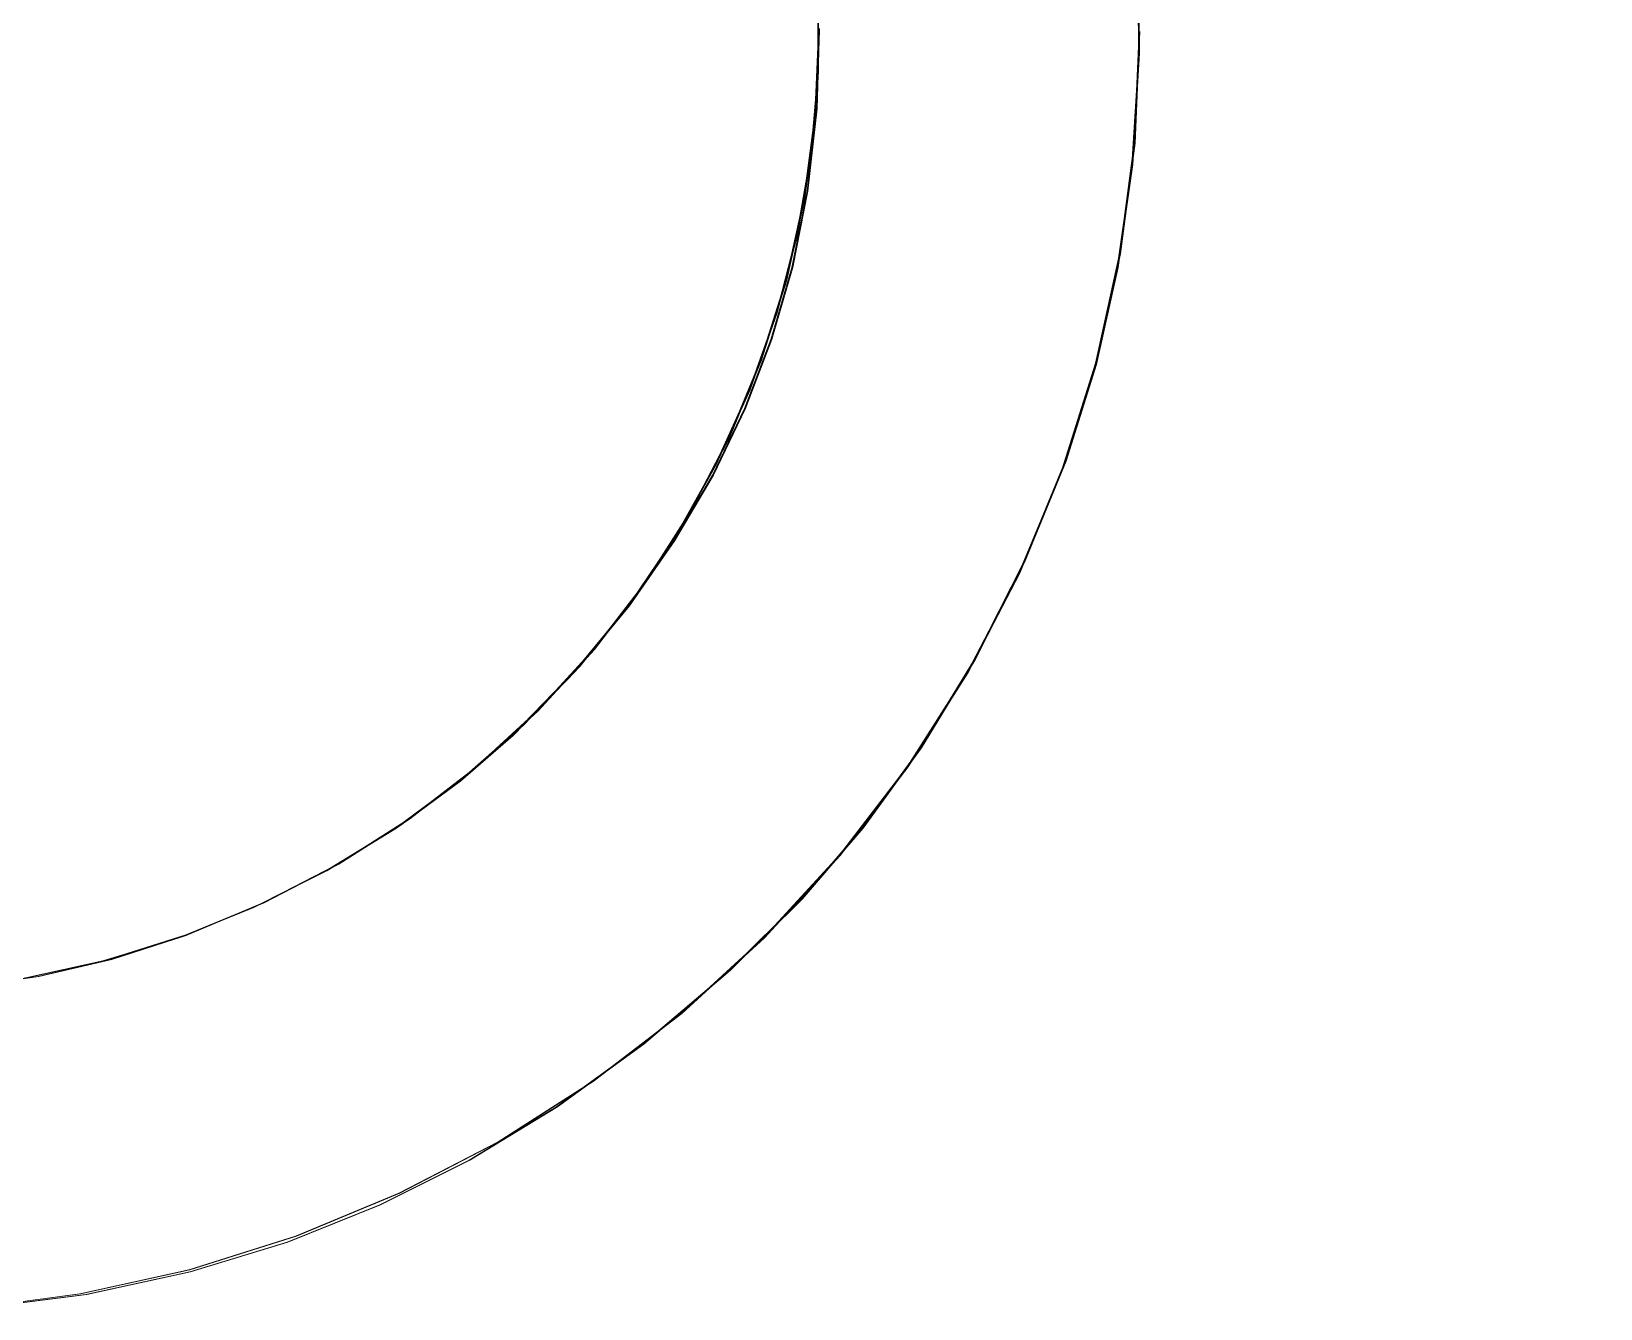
# Model space of a CAD drawing. Header units: millimetres. Extents: x -5968 to 8419, y -11886 to 221.
# Drawn here: x -4799.604 to -4795.932, y -11059.491 to -11056.503 of the extents above; entities that cross this region are included whole.
import ezdxf

# ---------------------------------------------------------------- set-up
doc = ezdxf.new("R2010")
doc.units = ezdxf.units.MM
doc.header["$LTSCALE"] = 20
doc.layers.add('Beschläge', color=7, linetype='Continuous')
doc.layers.add('Innenausbau_Konstruktion', color=7, linetype='Continuous')

msp = doc.modelspace()

# ---------------------------------------------------------------- linework, layer by layer
at = {"layer": 'Beschläge', "color": 7, "linetype": 'Continuous', "lineweight": 9, "transparency": 33554687}
for points, invisible_edges in [([(-4792.2616, -11063.2026, 3091.6093), (-4792.2616, -11049.8026, 3091.6093), (-4797.7616, -11056.4961, 3091.6093), (-4797.7669, -11056.6837, 3091.6093)], 10), ([(-4792.2596, -11063.2026, 3559.6093), (-4792.2596, -11049.8026, 3559.6093), (-4797.7596, -11056.4961, 3559.6093), (-4797.7649, -11056.6837, 3559.6093)], 10), ([(-4797.0124, -11056.5535, 3090.1093), (-4797.0157, -11056.3281, 3090.1093), (-4793.7616, -11049.8026, 3090.1093), (-4793.7616, -11063.2026, 3090.1093)], 10), ([(-4797.0104, -11056.5535, 3558.1093), (-4797.0137, -11056.3281, 3558.1093), (-4793.7596, -11049.8026, 3558.1093), (-4793.7596, -11063.2026, 3558.1093)], 10), ([(-4797.7636, -11056.5981, 3090.8593), (-4797.7636, -11056.5981, 3091.6093), (-4797.7636, -11056.4071, 3091.6093), (-4797.7636, -11056.4071, 3090.8593)], 5), ([(-4797.7616, -11056.5981, 3558.8593), (-4797.7616, -11056.5981, 3559.6093), (-4797.7616, -11056.4071, 3559.6093), (-4797.7616, -11056.4071, 3558.8593)], 5), ([(-4797.7616, -11056.5026, 3090.8593), (-4797.023, -11056.7641, 3090.1093), (-4797.7701, -11056.6987, 3090.8593)], 3), ([(-4797.7596, -11056.5026, 3558.8593), (-4797.021, -11056.7641, 3558.1093), (-4797.7681, -11056.6987, 3558.8593)], 3), ([(-4797.7616, -11056.5026, 3090.8593), (-4797.0116, -11056.5026, 3090.1093), (-4797.023, -11056.7641, 3090.1093)], 9), ([(-4797.7596, -11056.5026, 3558.8593), (-4797.0096, -11056.5026, 3558.1093), (-4797.021, -11056.7641, 3558.1093)], 9), ([(-4793.7616, -11063.2026, 3090.1093), (-4797.0283, -11056.8137, 3090.1093), (-4797.0124, -11056.5535, 3090.1093)], 9), ([(-4793.7596, -11063.2026, 3558.1093), (-4797.0263, -11056.8137, 3558.1093), (-4797.0104, -11056.5535, 3558.1093)], 9), ([(-4797.7798, -11056.7884, 3090.8593), (-4797.7798, -11056.7884, 3091.6093), (-4797.7636, -11056.5981, 3091.6093), (-4797.7636, -11056.5981, 3090.8593)], 5), ([(-4797.7778, -11056.7884, 3558.8593), (-4797.7778, -11056.7884, 3559.6093), (-4797.7616, -11056.5981, 3559.6093), (-4797.7616, -11056.5981, 3558.8593)], 5), ([(-4797.7669, -11056.6837, 3091.6093), (-4797.7884, -11056.8765, 3091.6093), (-4792.2616, -11063.2026, 3091.6093)], 10), ([(-4797.7649, -11056.6837, 3559.6093), (-4797.7864, -11056.8765, 3559.6093), (-4792.2596, -11063.2026, 3559.6093)], 10), ([(-4797.7701, -11056.6987, 3090.8593), (-4797.0572, -11057.0235, 3090.1093), (-4797.7958, -11056.8933, 3090.8593)], 3), ([(-4797.7681, -11056.6987, 3558.8593), (-4797.0552, -11057.0235, 3558.1093), (-4797.7938, -11056.8933, 3558.8593)], 3), ([(-4797.7701, -11056.6987, 3090.8593), (-4797.023, -11056.7641, 3090.1093), (-4797.0572, -11057.0235, 3090.1093)], 9), ([(-4797.7681, -11056.6987, 3558.8593), (-4797.021, -11056.7641, 3558.1093), (-4797.0552, -11057.0235, 3558.1093)], 9), ([(-4797.8121, -11056.9766, 3090.8593), (-4797.8121, -11056.9766, 3091.6093), (-4797.7798, -11056.7884, 3091.6093), (-4797.7798, -11056.7884, 3090.8593)], 5), ([(-4797.8101, -11056.9766, 3558.8593), (-4797.8101, -11056.9766, 3559.6093), (-4797.7778, -11056.7884, 3559.6093), (-4797.7778, -11056.7884, 3558.8593)], 5), ([(-4793.7616, -11063.2026, 3090.1093), (-4797.0625, -11057.0552, 3090.1093), (-4797.0283, -11056.8137, 3090.1093)], 9), ([(-4793.7596, -11063.2026, 3558.1093), (-4797.0605, -11057.0552, 3558.1093), (-4797.0263, -11056.8137, 3558.1093)], 9), ([(-4792.2616, -11063.2026, 3091.6093), (-4797.7884, -11056.8765, 3091.6093), (-4797.8241, -11057.0553, 3091.6093)], 9), ([(-4792.2596, -11063.2026, 3559.6093), (-4797.7864, -11056.8765, 3559.6093), (-4797.8221, -11057.0553, 3559.6093)], 9), ([(-4797.7958, -11056.8933, 3090.8593), (-4797.1138, -11057.279, 3090.1093), (-4797.8382, -11057.0849, 3090.8593)], 3), ([(-4797.7938, -11056.8933, 3558.8593), (-4797.1118, -11057.279, 3558.1093), (-4797.8362, -11057.0849, 3558.8593)], 3), ([(-4797.7958, -11056.8933, 3090.8593), (-4797.0572, -11057.0235, 3090.1093), (-4797.1138, -11057.279, 3090.1093)], 9), ([(-4797.7938, -11056.8933, 3558.8593), (-4797.0552, -11057.0235, 3558.1093), (-4797.1118, -11057.279, 3558.1093)], 9), ([(-4797.8602, -11057.1614, 3090.8593), (-4797.8602, -11057.1614, 3091.6093), (-4797.8121, -11056.9766, 3091.6093), (-4797.8121, -11056.9766, 3090.8593)], 5), ([(-4797.8582, -11057.1614, 3558.8593), (-4797.8582, -11057.1614, 3559.6093), (-4797.8101, -11056.9766, 3559.6093), (-4797.8101, -11056.9766, 3558.8593)], 5), ([(-4792.2616, -11063.2026, 3091.6093), (-4797.8241, -11057.0553, 3091.6093), (-4797.873, -11057.2237, 3091.6093)], 9), ([(-4792.2596, -11063.2026, 3559.6093), (-4797.8221, -11057.0553, 3559.6093), (-4797.871, -11057.2237, 3559.6093)], 9), ([(-4793.7616, -11063.2026, 3090.1093), (-4797.1134, -11057.282, 3090.1093), (-4797.0625, -11057.0552, 3090.1093)], 9), ([(-4793.7596, -11063.2026, 3558.1093), (-4797.1114, -11057.282, 3558.1093), (-4797.0605, -11057.0552, 3558.1093)], 9), ([(-4797.8382, -11057.0849, 3090.8593), (-4797.1925, -11057.5287, 3090.1093), (-4797.8973, -11057.2721, 3090.8593)], 3), ([(-4797.8362, -11057.0849, 3558.8593), (-4797.1905, -11057.5287, 3558.1093), (-4797.8953, -11057.2721, 3558.8593)], 3), ([(-4797.8382, -11057.0849, 3090.8593), (-4797.1138, -11057.279, 3090.1093), (-4797.1925, -11057.5287, 3090.1093)], 9), ([(-4797.8362, -11057.0849, 3558.8593), (-4797.1118, -11057.279, 3558.1093), (-4797.1905, -11057.5287, 3558.1093)], 9), ([(-4797.9238, -11057.3415, 3090.8593), (-4797.9238, -11057.3415, 3091.6093), (-4797.8602, -11057.1614, 3091.6093), (-4797.8602, -11057.1614, 3090.8593)], 5), ([(-4797.9218, -11057.3415, 3558.8593), (-4797.9218, -11057.3415, 3559.6093), (-4797.8582, -11057.1614, 3559.6093), (-4797.8582, -11057.1614, 3558.8593)], 5), ([(-4792.2616, -11063.2026, 3091.6093), (-4797.873, -11057.2237, 3091.6093), (-4797.9347, -11057.3847, 3091.6093)], 9), ([(-4792.2596, -11063.2026, 3559.6093), (-4797.871, -11057.2237, 3559.6093), (-4797.9327, -11057.3847, 3559.6093)], 9), ([(-4797.8973, -11057.2721, 3090.8593), (-4797.2927, -11057.7704, 3090.1093), (-4797.9724, -11057.4535, 3090.8593)], 3), ([(-4797.8953, -11057.2721, 3558.8593), (-4797.2907, -11057.7704, 3558.1093), (-4797.9704, -11057.4535, 3558.8593)], 3), ([(-4797.8973, -11057.2721, 3090.8593), (-4797.1925, -11057.5287, 3090.1093), (-4797.2927, -11057.7704, 3090.1093)], 9), ([(-4797.8953, -11057.2721, 3558.8593), (-4797.1905, -11057.5287, 3558.1093), (-4797.2907, -11057.7704, 3558.1093)], 9), ([(-4793.7616, -11063.2026, 3090.1093), (-4797.1843, -11057.5081, 3090.1093), (-4797.1134, -11057.282, 3090.1093)], 9), ([(-4793.7596, -11063.2026, 3558.1093), (-4797.1823, -11057.5081, 3558.1093), (-4797.1114, -11057.282, 3558.1093)], 9), ([(-4798.0025, -11057.5155, 3090.8593), (-4798.0025, -11057.5155, 3091.6093), (-4797.9238, -11057.3415, 3091.6093), (-4797.9238, -11057.3415, 3090.8593)], 5), ([(-4798.0005, -11057.5155, 3558.8593), (-4798.0005, -11057.5155, 3559.6093), (-4797.9218, -11057.3415, 3559.6093), (-4797.9218, -11057.3415, 3558.8593)], 5), ([(-4792.2616, -11063.2026, 3091.6093), (-4797.9347, -11057.3847, 3091.6093), (-4798.0098, -11057.5408, 3091.6093)], 9), ([(-4792.2596, -11063.2026, 3559.6093), (-4797.9327, -11057.3847, 3559.6093), (-4798.0078, -11057.5408, 3559.6093)], 9), ([(-4797.9724, -11057.4535, 3090.8593), (-4797.4135, -11058.0026, 3090.1093), (-4798.063, -11057.6276, 3090.8593)], 3), ([(-4797.9704, -11057.4535, 3558.8593), (-4797.4115, -11058.0026, 3558.1093), (-4798.061, -11057.6276, 3558.8593)], 3), ([(-4797.9724, -11057.4535, 3090.8593), (-4797.2927, -11057.7704, 3090.1093), (-4797.4135, -11058.0026, 3090.1093)], 9), ([(-4797.9704, -11057.4535, 3558.8593), (-4797.2907, -11057.7704, 3558.1093), (-4797.4115, -11058.0026, 3558.1093)], 9), ([(-4798.0956, -11057.6823, 3090.8593), (-4798.0956, -11057.6823, 3091.6093), (-4798.0025, -11057.5155, 3091.6093), (-4798.0025, -11057.5155, 3090.8593)], 5), ([(-4798.0936, -11057.6823, 3558.8593), (-4798.0936, -11057.6823, 3559.6093), (-4798.0005, -11057.5155, 3559.6093), (-4798.0005, -11057.5155, 3558.8593)], 5), ([(-4797.2819, -11057.7451, 3090.1093), (-4797.1843, -11057.5081, 3090.1093), (-4793.7616, -11063.2026, 3090.1093)], 10), ([(-4797.2799, -11057.7451, 3558.1093), (-4797.1823, -11057.5081, 3558.1093), (-4793.7596, -11063.2026, 3558.1093)], 10), ([(-4792.2616, -11063.2026, 3091.6093), (-4798.0098, -11057.5408, 3091.6093), (-4798.0997, -11057.6941, 3091.6093)], 9), ([(-4792.2596, -11063.2026, 3559.6093), (-4798.0078, -11057.5408, 3559.6093), (-4798.0977, -11057.6941, 3559.6093)], 9), ([(-4798.063, -11057.6276, 3090.8593), (-4797.5541, -11058.2233, 3090.1093), (-4798.1685, -11057.7931, 3090.8593)], 3), ([(-4798.061, -11057.6276, 3558.8593), (-4797.5521, -11058.2233, 3558.1093), (-4798.1665, -11057.7931, 3558.8593)], 3), ([(-4798.063, -11057.6276, 3090.8593), (-4797.4135, -11058.0026, 3090.1093), (-4797.5541, -11058.2233, 3090.1093)], 9), ([(-4798.061, -11057.6276, 3558.8593), (-4797.4115, -11058.0026, 3558.1093), (-4797.5521, -11058.2233, 3558.1093)], 9), ([(-4798.2026, -11057.8405, 3090.8593), (-4798.2026, -11057.8405, 3091.6093), (-4798.0956, -11057.6823, 3091.6093), (-4798.0956, -11057.6823, 3090.8593)], 5), ([(-4798.2006, -11057.8405, 3558.8593), (-4798.2006, -11057.8405, 3559.6093), (-4798.0936, -11057.6823, 3559.6093), (-4798.0936, -11057.6823, 3558.8593)], 5), ([(-4792.2616, -11063.2026, 3091.6093), (-4798.0997, -11057.6941, 3091.6093), (-4798.2062, -11057.8464, 3091.6093)], 9), ([(-4792.2596, -11063.2026, 3559.6093), (-4798.0977, -11057.6941, 3559.6093), (-4798.2042, -11057.8464, 3559.6093)], 9), ([(-4793.7616, -11063.2026, 3090.1093), (-4797.3974, -11057.9735, 3090.1093), (-4797.2819, -11057.7451, 3090.1093)], 9), ([(-4793.7596, -11063.2026, 3558.1093), (-4797.3954, -11057.9735, 3558.1093), (-4797.2799, -11057.7451, 3558.1093)], 9), ([(-4798.1685, -11057.7931, 3090.8593), (-4797.7134, -11058.431, 3090.1093), (-4798.288, -11057.9489, 3090.8593)], 3), ([(-4798.1665, -11057.7931, 3558.8593), (-4797.7114, -11058.431, 3558.1093), (-4798.286, -11057.9489, 3558.8593)], 3), ([(-4798.1685, -11057.7931, 3090.8593), (-4797.5541, -11058.2233, 3090.1093), (-4797.7134, -11058.431, 3090.1093)], 9), ([(-4798.1665, -11057.7931, 3558.8593), (-4797.5521, -11058.2233, 3558.1093), (-4797.7114, -11058.431, 3558.1093)], 9), ([(-4792.2616, -11063.2026, 3091.6093), (-4798.2062, -11057.8464, 3091.6093), (-4798.3324, -11057.9994, 3091.6093)], 9), ([(-4792.2596, -11063.2026, 3559.6093), (-4798.2042, -11057.8464, 3559.6093), (-4798.3304, -11057.9994, 3559.6093)], 9), ([(-4798.3226, -11057.9891, 3090.8593), (-4798.3226, -11057.9891, 3091.6093), (-4798.2026, -11057.8405, 3091.6093), (-4798.2026, -11057.8405, 3090.8593)], 5), ([(-4798.3206, -11057.9891, 3558.8593), (-4798.3206, -11057.9891, 3559.6093), (-4798.2006, -11057.8405, 3559.6093), (-4798.2006, -11057.8405, 3558.8593)], 5), ([(-4798.288, -11057.9489, 3090.8593), (-4797.8903, -11058.6239, 3090.1093), (-4798.4206, -11058.0936, 3090.8593)], 3), ([(-4798.286, -11057.9489, 3558.8593), (-4797.8883, -11058.6239, 3558.1093), (-4798.4186, -11058.0936, 3558.8593)], 3), ([(-4798.288, -11057.9489, 3090.8593), (-4797.7134, -11058.431, 3090.1093), (-4797.8903, -11058.6239, 3090.1093)], 9), ([(-4798.286, -11057.9489, 3558.8593), (-4797.7114, -11058.431, 3558.1093), (-4797.8883, -11058.6239, 3558.1093)], 9), ([(-4793.7616, -11063.2026, 3090.1093), (-4797.5231, -11058.1794, 3090.1093), (-4797.3974, -11057.9735, 3090.1093)], 9), ([(-4793.7596, -11063.2026, 3558.1093), (-4797.5211, -11058.1794, 3558.1093), (-4797.3954, -11057.9735, 3558.1093)], 9), ([(-4798.3324, -11057.9994, 3091.6093), (-4798.4783, -11058.1501, 3091.6093), (-4793.7616, -11063.2026, 3091.6093), (-4792.2616, -11063.2026, 3091.6093)], 10), ([(-4798.3304, -11057.9994, 3559.6093), (-4798.4763, -11058.1501, 3559.6093), (-4793.7596, -11063.2026, 3559.6093), (-4792.2596, -11063.2026, 3559.6093)], 10), ([(-4798.4547, -11058.127, 3090.8593), (-4798.4547, -11058.127, 3091.6093), (-4798.3226, -11057.9891, 3091.6093), (-4798.3226, -11057.9891, 3090.8593)], 5), ([(-4798.4527, -11058.127, 3558.8593), (-4798.4527, -11058.127, 3559.6093), (-4798.3206, -11057.9891, 3559.6093), (-4798.3206, -11057.9891, 3558.8593)], 5), ([(-4798.4206, -11058.0936, 3090.8593), (-4798.0832, -11058.8007, 3090.1093), (-4798.5653, -11058.2262, 3090.8593)], 3), ([(-4798.4186, -11058.0936, 3558.8593), (-4798.0812, -11058.8007, 3558.1093), (-4798.5633, -11058.2262, 3558.8593)], 3), ([(-4798.4206, -11058.0936, 3090.8593), (-4797.8903, -11058.6239, 3090.1093), (-4798.0832, -11058.8007, 3090.1093)], 9), ([(-4798.4186, -11058.0936, 3558.8593), (-4797.8883, -11058.6239, 3558.1093), (-4798.0812, -11058.8007, 3558.1093)], 9), ([(-4793.7616, -11063.2026, 3091.6093), (-4798.4783, -11058.1501, 3091.6093), (-4798.6013, -11058.2572, 3091.6093)], 9), ([(-4793.7596, -11063.2026, 3559.6093), (-4798.4763, -11058.1501, 3559.6093), (-4798.5993, -11058.2572, 3559.6093)], 9), ([(-4798.5981, -11058.2532, 3090.8593), (-4798.5981, -11058.2532, 3091.6093), (-4798.4547, -11058.127, 3091.6093), (-4798.4547, -11058.127, 3090.8593)], 5), ([(-4798.5961, -11058.2532, 3558.8593), (-4798.5961, -11058.2532, 3559.6093), (-4798.4527, -11058.127, 3559.6093), (-4798.4527, -11058.127, 3558.8593)], 5), ([(-4797.6595, -11058.367, 3090.1093), (-4797.5231, -11058.1794, 3090.1093), (-4793.7616, -11063.2026, 3090.1093)], 10), ([(-4797.6575, -11058.367, 3558.1093), (-4797.5211, -11058.1794, 3558.1093), (-4793.7596, -11063.2026, 3558.1093)], 10), ([(-4798.5653, -11058.2262, 3090.8593), (-4798.2909, -11058.96, 3090.1093), (-4798.721, -11058.3457, 3090.8593)], 3), ([(-4798.5633, -11058.2262, 3558.8593), (-4798.2889, -11058.96, 3558.1093), (-4798.719, -11058.3457, 3558.8593)], 3), ([(-4798.5653, -11058.2262, 3090.8593), (-4798.0832, -11058.8007, 3090.1093), (-4798.2909, -11058.96, 3090.1093)], 9), ([(-4798.5633, -11058.2262, 3558.8593), (-4798.0812, -11058.8007, 3558.1093), (-4798.2889, -11058.96, 3558.1093)], 9), ([(-4798.7516, -11058.3667, 3090.8593), (-4798.7516, -11058.3667, 3091.6093), (-4798.5981, -11058.2532, 3091.6093), (-4798.5981, -11058.2532, 3090.8593)], 5), ([(-4798.7496, -11058.3667, 3558.8593), (-4798.7496, -11058.3667, 3559.6093), (-4798.5961, -11058.2532, 3559.6093), (-4798.5961, -11058.2532, 3558.8593)], 5), ([(-4798.6013, -11058.2572, 3091.6093), (-4798.7409, -11058.3602, 3091.6093), (-4793.7616, -11063.2026, 3091.6093)], 10), ([(-4798.5993, -11058.2572, 3559.6093), (-4798.7389, -11058.3602, 3559.6093), (-4793.7596, -11063.2026, 3559.6093)], 10), ([(-4798.721, -11058.3457, 3090.8593), (-4798.5116, -11059.1007, 3090.1093), (-4798.8866, -11058.4511, 3090.8593)], 3), ([(-4798.719, -11058.3457, 3558.8593), (-4798.5096, -11059.1007, 3558.1093), (-4798.8846, -11058.4511, 3558.8593)], 3), ([(-4798.721, -11058.3457, 3090.8593), (-4798.2909, -11058.96, 3090.1093), (-4798.5116, -11059.1007, 3090.1093)], 9), ([(-4798.719, -11058.3457, 3558.8593), (-4798.2889, -11058.96, 3558.1093), (-4798.5096, -11059.1007, 3558.1093)], 9), ([(-4798.9143, -11058.4669, 3090.8593), (-4798.9143, -11058.4669, 3091.6093), (-4798.7516, -11058.3667, 3091.6093), (-4798.7516, -11058.3667, 3090.8593)], 5), ([(-4798.9123, -11058.4669, 3558.8593), (-4798.9123, -11058.4669, 3559.6093), (-4798.7496, -11058.3667, 3559.6093), (-4798.7496, -11058.3667, 3558.8593)], 5), ([(-4793.7616, -11063.2026, 3091.6093), (-4798.7409, -11058.3602, 3091.6093), (-4798.8941, -11058.4551, 3091.6093)], 9), ([(-4793.7596, -11063.2026, 3559.6093), (-4798.7389, -11058.3602, 3559.6093), (-4798.8921, -11058.4551, 3559.6093)], 9), ([(-4793.7616, -11063.2026, 3090.1093), (-4797.8012, -11058.5323, 3090.1093), (-4797.6595, -11058.367, 3090.1093)], 9), ([(-4793.7596, -11063.2026, 3558.1093), (-4797.7992, -11058.5323, 3558.1093), (-4797.6575, -11058.367, 3558.1093)], 9), ([(-4793.7616, -11063.2026, 3091.6093), (-4798.8941, -11058.4551, 3091.6093), (-4799.0637, -11058.5425, 3091.6093)], 9), ([(-4793.7596, -11063.2026, 3559.6093), (-4798.8921, -11058.4551, 3559.6093), (-4799.0617, -11058.5425, 3559.6093)], 9), ([(-4798.8866, -11058.4511, 3090.8593), (-4798.7437, -11059.2215, 3090.1093), (-4799.0607, -11058.5418, 3090.8593)], 3), ([(-4798.8846, -11058.4511, 3558.8593), (-4798.7417, -11059.2215, 3558.1093), (-4799.0587, -11058.5418, 3558.8593)], 3), ([(-4798.8866, -11058.4511, 3090.8593), (-4798.5116, -11059.1007, 3090.1093), (-4798.7437, -11059.2215, 3090.1093)], 9), ([(-4798.8846, -11058.4511, 3558.8593), (-4798.5096, -11059.1007, 3558.1093), (-4798.7417, -11059.2215, 3558.1093)], 9), ([(-4799.0848, -11058.5529, 3090.8593), (-4799.0848, -11058.5529, 3091.6093), (-4798.9143, -11058.4669, 3091.6093), (-4798.9143, -11058.4669, 3090.8593)], 5), ([(-4799.0828, -11058.5529, 3558.8593), (-4799.0828, -11058.5529, 3559.6093), (-4798.9123, -11058.4669, 3559.6093), (-4798.9123, -11058.4669, 3558.8593)], 5), ([(-4799.262, -11058.6241, 3090.8593), (-4799.262, -11058.6241, 3091.6093), (-4799.0848, -11058.5529, 3091.6093), (-4799.0848, -11058.5529, 3090.8593)], 5), ([(-4799.26, -11058.6241, 3558.8593), (-4799.26, -11058.6241, 3559.6093), (-4799.0828, -11058.5529, 3559.6093), (-4799.0828, -11058.5529, 3558.8593)], 5), ([(-4799.0637, -11058.5425, 3091.6093), (-4799.2437, -11058.6181, 3091.6093), (-4793.7616, -11063.2026, 3091.6093)], 10), ([(-4799.0607, -11058.5418, 3090.8593), (-4798.9855, -11059.3217, 3090.1093), (-4799.242, -11058.6169, 3090.8593)], 3), ([(-4799.0617, -11058.5425, 3559.6093), (-4799.2417, -11058.6181, 3559.6093), (-4793.7596, -11063.2026, 3559.6093)], 10), ([(-4799.0587, -11058.5418, 3558.8593), (-4798.9835, -11059.3217, 3558.1093), (-4799.24, -11058.6169, 3558.8593)], 3), ([(-4799.0607, -11058.5418, 3090.8593), (-4798.7437, -11059.2215, 3090.1093), (-4798.9855, -11059.3217, 3090.1093)], 9), ([(-4799.0587, -11058.5418, 3558.8593), (-4798.7417, -11059.2215, 3558.1093), (-4798.9835, -11059.3217, 3558.1093)], 9), ([(-4797.9704, -11058.7002, 3090.1093), (-4797.8012, -11058.5323, 3090.1093), (-4793.7616, -11063.2026, 3090.1093)], 10), ([(-4797.9684, -11058.7002, 3558.1093), (-4797.7992, -11058.5323, 3558.1093), (-4793.7596, -11063.2026, 3558.1093)], 10), ([(-4799.4446, -11058.68, 3090.8593), (-4799.4446, -11058.68, 3091.6093), (-4799.262, -11058.6241, 3091.6093), (-4799.262, -11058.6241, 3090.8593)], 5), ([(-4799.4426, -11058.68, 3558.8593), (-4799.4426, -11058.68, 3559.6093), (-4799.26, -11058.6241, 3559.6093), (-4799.26, -11058.6241, 3558.8593)], 5), ([(-4799.242, -11058.6169, 3090.8593), (-4799.2351, -11059.4004, 3090.1093), (-4799.4292, -11058.6759, 3090.8593)], 3), ([(-4799.24, -11058.6169, 3558.8593), (-4799.2331, -11059.4004, 3558.1093), (-4799.4272, -11058.6759, 3558.8593)], 3), ([(-4793.7616, -11063.2026, 3091.6093), (-4799.2437, -11058.6181, 3091.6093), (-4799.4174, -11058.6741, 3091.6093)], 9), ([(-4793.7596, -11063.2026, 3559.6093), (-4799.2417, -11058.6181, 3559.6093), (-4799.4154, -11058.6741, 3559.6093)], 9), ([(-4799.242, -11058.6169, 3090.8593), (-4798.9855, -11059.3217, 3090.1093), (-4799.2351, -11059.4004, 3090.1093)], 9), ([(-4799.24, -11058.6169, 3558.8593), (-4798.9835, -11059.3217, 3558.1093), (-4799.2331, -11059.4004, 3558.1093)], 9), ([(-4799.4292, -11058.6759, 3090.8593), (-4799.4906, -11059.457, 3090.1093), (-4799.6209, -11058.7184, 3090.8593)], 3), ([(-4799.4272, -11058.6759, 3558.8593), (-4799.4886, -11059.457, 3558.1093), (-4799.6189, -11058.7184, 3558.8593)], 3), ([(-4793.7616, -11063.2026, 3091.6093), (-4799.4174, -11058.6741, 3091.6093), (-4799.5885, -11058.7138, 3091.6093)], 9), ([(-4793.7596, -11063.2026, 3559.6093), (-4799.4154, -11058.6741, 3559.6093), (-4799.5865, -11058.7138, 3559.6093)], 9), ([(-4799.4292, -11058.6759, 3090.8593), (-4799.2351, -11059.4004, 3090.1093), (-4799.4906, -11059.457, 3090.1093)], 9), ([(-4799.4272, -11058.6759, 3558.8593), (-4799.2331, -11059.4004, 3558.1093), (-4799.4886, -11059.457, 3558.1093)], 9), ([(-4799.6313, -11058.7202, 3090.8593), (-4799.6313, -11058.7202, 3091.6093), (-4799.4446, -11058.68, 3091.6093), (-4799.4446, -11058.68, 3090.8593)], 5), ([(-4799.6293, -11058.7202, 3558.8593), (-4799.6293, -11058.7202, 3559.6093), (-4799.4426, -11058.68, 3559.6093), (-4799.4426, -11058.68, 3558.8593)], 5), ([(-4793.7616, -11063.2026, 3090.1093), (-4798.1726, -11058.8727, 3090.1093), (-4797.9704, -11058.7002, 3090.1093)], 9), ([(-4793.7596, -11063.2026, 3558.1093), (-4798.1706, -11058.8727, 3558.1093), (-4797.9684, -11058.7002, 3558.1093)], 9), ([(-4793.7616, -11063.2026, 3091.6093), (-4799.7652, -11058.7398, 3091.6093), (-4799.9503, -11058.7518, 3091.6093)], 9), ([(-4793.7596, -11063.2026, 3559.6093), (-4799.7632, -11058.7398, 3559.6093), (-4799.9483, -11058.7518, 3559.6093)], 9), ([(-4793.7616, -11063.2026, 3091.6093), (-4799.5885, -11058.7138, 3091.6093), (-4799.7652, -11058.7398, 3091.6093)], 9), ([(-4793.7596, -11063.2026, 3559.6093), (-4799.5865, -11058.7138, 3559.6093), (-4799.7632, -11058.7398, 3559.6093)], 9), ([(-4799.6209, -11058.7184, 3090.8593), (-4799.4906, -11059.457, 3090.1093), (-4799.7501, -11059.4912, 3090.1093)], 9), ([(-4799.6189, -11058.7184, 3558.8593), (-4799.4886, -11059.457, 3558.1093), (-4799.7481, -11059.4912, 3558.1093)], 9), ([(-4806.6011, -11062.3048, 3091.6093), (-4793.7616, -11063.2026, 3091.6093), (-4799.9503, -11058.7518, 3091.6093), (-4800.0116, -11058.7526, 3091.6093)], 10), ([(-4806.5991, -11062.3048, 3559.6093), (-4793.7596, -11063.2026, 3559.6093), (-4799.9483, -11058.7518, 3559.6093), (-4800.0096, -11058.7526, 3559.6093)], 10), ([(-4793.7616, -11063.2026, 3090.1093), (-4798.3749, -11059.0192, 3090.1093), (-4798.1726, -11058.8727, 3090.1093)], 9), ([(-4793.7596, -11063.2026, 3558.1093), (-4798.3729, -11059.0192, 3558.1093), (-4798.1706, -11058.8727, 3558.1093)], 9), ([(-4793.7616, -11063.2026, 3090.1093), (-4798.5794, -11059.1436, 3090.1093), (-4798.3749, -11059.0192, 3090.1093)], 9), ([(-4793.7596, -11063.2026, 3558.1093), (-4798.5774, -11059.1436, 3558.1093), (-4798.3729, -11059.0192, 3558.1093)], 9), ([(-4793.7616, -11063.2026, 3090.1093), (-4798.7886, -11059.2485, 3090.1093), (-4798.5794, -11059.1436, 3090.1093)], 9), ([(-4793.7596, -11063.2026, 3558.1093), (-4798.7866, -11059.2485, 3558.1093), (-4798.5774, -11059.1436, 3558.1093)], 9), ([(-4793.7616, -11063.2026, 3090.1093), (-4799.0054, -11059.3355, 3090.1093), (-4798.7886, -11059.2485, 3090.1093)], 9), ([(-4793.7596, -11063.2026, 3558.1093), (-4799.0034, -11059.3355, 3558.1093), (-4798.7866, -11059.2485, 3558.1093)], 9), ([(-4793.7616, -11063.2026, 3090.1093), (-4799.2331, -11059.4055, 3090.1093), (-4799.0054, -11059.3355, 3090.1093)], 9), ([(-4793.7596, -11063.2026, 3558.1093), (-4799.2311, -11059.4055, 3558.1093), (-4799.0034, -11059.3355, 3558.1093)], 9), ([(-4793.7616, -11063.2026, 3090.1093), (-4799.476, -11059.458, 3090.1093), (-4799.2331, -11059.4055, 3090.1093)], 9), ([(-4793.7596, -11063.2026, 3558.1093), (-4799.474, -11059.458, 3558.1093), (-4799.2311, -11059.4055, 3558.1093)], 9), ([(-4799.7389, -11059.4914, 3090.1093), (-4799.476, -11059.458, 3090.1093), (-4793.7616, -11063.2026, 3090.1093)], 10), ([(-4799.7369, -11059.4914, 3558.1093), (-4799.474, -11059.458, 3558.1093), (-4793.7596, -11063.2026, 3558.1093)], 10)]:
    msp.add_3dface(points, dxfattribs=dict(at, invisible_edges=invisible_edges))
at = {"layer": 'Innenausbau_Konstruktion', "color": 7, "linetype": 'Continuous', "lineweight": 25, "transparency": 33554687}
for points in [[(-4781.0596, -11284.4357, 3525.1093), (-4781.0596, -10714.4357, 3525.1093), (-5595.0596, -10714.4357, 3525.1093), (-5595.0596, -11284.4357, 3525.1093)], [(-5595.0596, -11284.4357, 3543.1093), (-5595.0596, -10714.4357, 3543.1093), (-4781.0596, -10714.4357, 3543.1093), (-4781.0596, -11284.4357, 3543.1093)], [(-4781.0596, -11284.4357, 3690.1093), (-4781.0596, -10714.4357, 3690.1093), (-5595.0596, -10714.4357, 3690.1093), (-5595.0596, -11284.4357, 3690.1093)], [(-5595.0596, -11284.4357, 3708.1093), (-5595.0596, -10714.4357, 3708.1093), (-4781.0596, -10714.4357, 3708.1093), (-4781.0596, -11284.4357, 3708.1093)], [(-4781.0596, -11284.4357, 4946.1093), (-4781.0596, -10714.4357, 4946.1093), (-5595.0596, -10714.4357, 4946.1093), (-5595.0596, -11284.4357, 4946.1093)], [(-5595.0596, -11284.4357, 4964.1093), (-5595.0596, -10714.4357, 4964.1093), (-4781.0596, -10714.4357, 4964.1093), (-4781.0596, -11284.4357, 4964.1093)], [(-4781.0596, -11284.4357, 5190.1093), (-4781.0596, -10714.4357, 5190.1093), (-5595.0596, -10714.4357, 5190.1093), (-5595.0596, -11284.4357, 5190.1093)], [(-5595.0596, -11284.4357, 5208.1093), (-5595.0596, -10714.4357, 5208.1093), (-4781.0596, -10714.4357, 5208.1093), (-4781.0596, -11284.4357, 5208.1093)]]:
    msp.add_3dface(points, dxfattribs=at)

doc.saveas('drawing.dxf')
